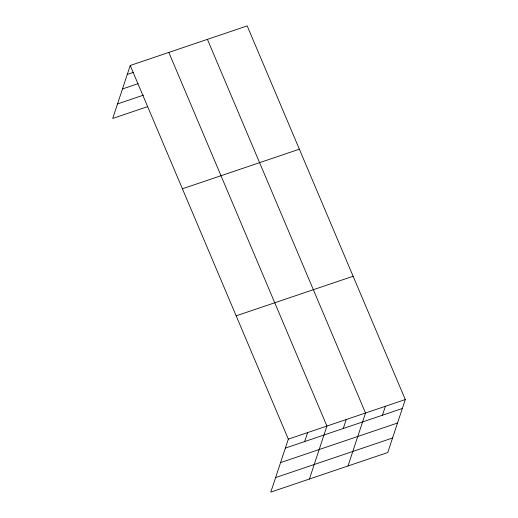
<?xml version="1.0" encoding="UTF-8"?>
<svg xmlns="http://www.w3.org/2000/svg" width="518" height="518" viewBox="0 0 518 518"><rect width="100%" height="100%" fill="white"/><g stroke="black" fill="none" stroke-linecap="round" stroke-linejoin="round"><path stroke-width="0.78" d="M130.232 65.482L288.332 439.128L270.81 492.1L387.768 452.518L405.29 399.546L247.19 25.9L130.232 65.482L112.71 118.454L147.598 106.65M304.668 441.55L307.627 432.601M309.408 479.04L326.929 426.068L168.829 52.422M343.266 428.49L346.225 419.535M348.005 465.973L365.52 413.008L207.42 39.362M382.446 415.229L385.405 406.274M127.273 74.437L133.21 72.423M122.468 88.96L138.053 83.683M117.515 103.924L143.492 95.137M182.401 188.785L299.359 149.203M236.156 315.825L353.114 276.243M288.332 439.128L405.29 399.546M285.373 448.083L402.331 408.495M280.568 462.606L397.526 423.025M275.615 477.577L392.573 437.988"/></g></svg>
